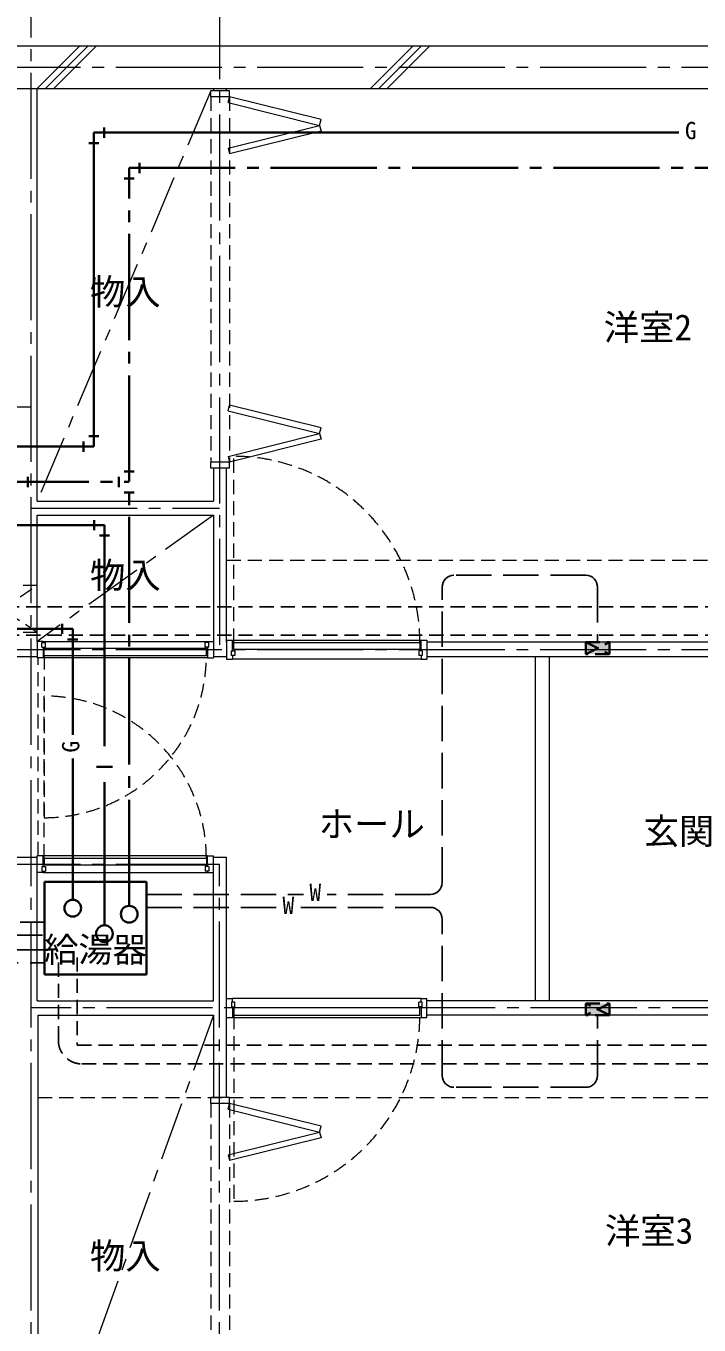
# Model space of a CAD drawing. Units: millimetres at full size, sheet at 1:50; details may follow other scales. Extents: x -9674 to 9699, y -6794 to 6791.
# Drawn here: x 1876 to 4732, y -1747 to 3763 of the extents above; entities that cross this region are included whole.
import ezdxf
from ezdxf.enums import TextEntityAlignment as Align

# ---------------------------------------------------------------- set-up
doc = ezdxf.new("R2010")
doc.units = ezdxf.units.MM
doc.header["$LTSCALE"] = 50
for name, pattern in [('CHAIN1', [8, 5, -1, 1, -1]), ('CHAIN2', [12, 9, -1, 1, -1]), ('DASHED1', [1.8, 1.2, -0.6]), ('DASHED3', [4, 3, -1])]:
    doc.linetypes.add(name, pattern=pattern)
for name, color, linetype, lineweight in [('1-0_芯', 134, 'CHAIN2', 9), ('1-1_躯体', 134, 'Continuous', 9), ('1-2_間仕切', 134, 'Continuous', 9), ('1-3_建具', 134, 'Continuous', 9), ('1-5_設備', 134, 'Continuous', 9), ('1-7_その他', 134, 'DASHED1', 9), ('1-8_ハッチ', 134, 'Continuous', 9), ('1-C_梁', 134, 'DASHED1', 9), ('2-2', 5, 'DASHED3', 25), ('2-3_建具', 4, 'Continuous', 35), ('2-7_その他', 2, 'Continuous', 25), ('2-9_金物', 1, 'CHAIN2', 35), ('2-A_文字', 6, 'Continuous', 35), ('2-B_寸法', 4, 'Continuous', 35), ('2-C', 2, 'DASHED1', 25)]:
    doc.layers.add(name, color=color, linetype=linetype, lineweight=lineweight)
doc.layers.add('1-A_文字', color=134, linetype='Continuous')
doc.styles.add('ＭＳ ゴシック', font='')
doc.styles.get('ＭＳ ゴシック').set_extended_font_data('MS Gothic')

msp = doc.modelspace()

# ---------------------------------------------------------------- linework, layer by layer
at = {"layer": '1-0_芯'}
for p, q in [((1897.5, -3485.53), (1897.5, 4587.68)), ((2697.5, 4587.68), (2697.5, 1117.68)), ((-8542.5, 3587.68), (8067.5, 3587.68)), ((-2.5, 2147.68), (1897.5, 2147.68)), ((1897.5, 1717.68), (2697.5, 1717.68)), ((-8542.5, 1117.68), (8067.5, 1117.68)), ((-8542.5, 207.68), (2697.5, 207.68)), ((2697.5, -3485.53), (2697.5, 207.68)), ((8067.5, -402.32), (1897.5, -402.32))]:
    msp.add_line(p, q, dxfattribs=at)
at = {"layer": '1-1_躯体'}
for p, q in [((5857.5, 3677.68), (-6742.5, 3677.68)), ((-6742.5, 3497.68), (5857.5, 3497.68))]:
    msp.add_line(p, q, dxfattribs=at)
at = {"layer": '1-2_間仕切'}
for p, q in [((1923.5, 1747.68), (1923.5, 3497.68)), ((2671.5, 3497.68), (2671.5, 3487.68)), ((2727.5, 3487.68), (2727.5, 3497.68)), ((2671.5, 1887.68), (2671.5, 1747.68)), ((2727.5, 1148.68), (2727.5, 1887.68)), ((1923.5, 1747.68), (2671.5, 1747.68)), ((1923.5, 1152.68), (1923.5, 1687.68)), ((5102.5, 1148.68), (3577.5, 1148.68)), ((1923.5, 1087.68), (97.5, 1087.68)), ((2727.5, 1087.68), (2671.5, 1087.68)), ((5102.5, 1087.68), (3577.5, 1087.68)), ((967.5, 237.68), (1923.5, 237.68)), ((1923.5, -372.32), (1923.5, 237.68)), ((2671.5, 237.68), (2727.5, 237.68)), ((2671.5, -372.32), (2671.5, 237.68)), ((2727.5, -372.32), (2727.5, 237.68)), ((1923.5, -372.32), (2671.5, -372.32)), ((5102.5, -372.32), (3577.5, -372.32)), ((1927.5, -2502.32), (1927.5, -432.32)), ((1927.5, -432.32), (2671.5, -432.32)), ((2671.5, -432.32), (2671.5, -782.32)), ((2727.5, -782.32), (2727.5, -432.32)), ((5102.5, -433.32), (3577.5, -433.32))]:
    msp.add_line(p, q, dxfattribs=at)
msp.add_lwpolyline([(1923.5, 1687.68), (2671.5, 1687.68), (2671.5, 1147.68)], dxfattribs=at)
at = {"layer": '1-3_建具'}
for p, q in [((2740, 3487.68), (2660, 3487.68)), ((2740, 3462.68), (2740, 3487.68)), ((2733.94, 3438.43), (2740, 3462.68)), ((2733.94, 3244.4), (3121.99, 3341.42)), ((3128.06, 3317.16), (2740, 3220.15)), ((3121.99, 3341.42), (3128.06, 3317.16)), ((2733.94, 3244.4), (2740, 3220.15)), ((2733.94, 2130.97), (2740, 2155.22)), ((3128.06, 2058.21), (2740, 2155.22)), ((2733.94, 2130.97), (3121.99, 2033.95)), ((3121.99, 2033.95), (3128.06, 2058.21)), ((2733.94, 1936.94), (2740, 1912.68)), ((2740, 1912.68), (2660, 1912.68)), ((2660, 1887.68), (2660, 1912.68)), ((2740, 1887.68), (2660, 1887.68)), ((2740, 1887.68), (2740, 1912.68)), ((2727.5, 1157.68), (2727.5, 1077.68)), ((2727.5, 1157.68), (2752.5, 1157.68)), ((3552.5, 1112.68), (3552.5, 1157.68)), ((1943.5, 1147.68), (1958.5, 1147.68)), ((1943.5, 1127.68), (1943.5, 1147.68)), ((1943.5, 1127.68), (1958.5, 1127.68)), ((1948.5, 1152.68), (1948.5, 1147.68)), ((1948.5, 1152.68), (2646.5, 1152.68)), ((1948.5, 1127.68), (1948.5, 1082.68)), ((1953.5, 1092.68), (1953.5, 1122.68)), ((2641.5, 1122.68), (1953.5, 1122.68)), ((1958.5, 1127.68), (1958.5, 1147.68)), ((2636.5, 1127.68), (2636.5, 1147.68)), ((2651.5, 1147.68), (2636.5, 1147.68)), ((2651.5, 1127.68), (2636.5, 1127.68)), ((2641.5, 1092.68), (2641.5, 1122.68)), ((2646.5, 1152.68), (2646.5, 1147.68)), ((2646.5, 1127.68), (2646.5, 1082.68)), ((2651.5, 1127.68), (2651.5, 1147.68)), ((2747.5, 1112.68), (2762.5, 1112.68)), ((2747.5, 1092.68), (2747.5, 1112.68)), ((2757.5, 1117.68), (2757.5, 1147.68)), ((2757.5, 1147.68), (3547.5, 1147.68)), ((3547.5, 1117.68), (2757.5, 1117.68)), ((2762.5, 1112.68), (2762.5, 1092.68)), ((3542.5, 1112.68), (3542.5, 1092.68)), ((3557.5, 1112.68), (3542.5, 1112.68)), ((3547.5, 1147.68), (3547.5, 1117.68)), ((3557.5, 1112.68), (3557.5, 1092.68)), ((1948.5, 1082.68), (1923.5, 1082.68)), ((2646.5, 1082.68), (1948.5, 1082.68)), ((1953.5, 1092.68), (2641.5, 1092.68)), ((2646.5, 1082.68), (2671.5, 1082.68)), ((2727.5, 1077.68), (2752.5, 1077.68)), ((2762.5, 1092.68), (2747.5, 1092.68)), ((2752.5, 1092.68), (2752.5, 1077.68)), ((3552.5, 1077.68), (2752.5, 1077.68)), ((3557.5, 1092.68), (3542.5, 1092.68)), ((3552.5, 1092.68), (3552.5, 1077.68)), ((3552.5, 1077.68), (3577.5, 1077.68)), ((1948.5, 242.68), (1923.5, 242.68)), ((1948.5, 197.68), (1948.5, 242.68)), ((2646.5, 242.68), (1948.5, 242.68)), ((1953.5, 232.68), (1953.5, 202.68)), ((1953.5, 232.68), (2641.5, 232.68)), ((2641.5, 232.68), (2641.5, 202.68)), ((2646.5, 242.68), (2671.5, 242.68)), ((2646.5, 197.68), (2646.5, 242.68)), ((2671.5, 232.68), (2671.5, 242.68)), ((1943.5, 197.68), (1943.5, 177.68)), ((1943.5, 197.68), (1958.5, 197.68)), ((1943.5, 177.68), (1958.5, 177.68)), ((1948.5, 172.68), (1948.5, 177.68)), ((1948.5, 172.68), (2646.5, 172.68)), ((2641.5, 202.68), (1953.5, 202.68)), ((1958.5, 197.68), (1958.5, 177.68)), ((2636.5, 197.68), (2636.5, 177.68)), ((2651.5, 197.68), (2636.5, 197.68)), ((2651.5, 177.68), (2636.5, 177.68)), ((2646.5, 172.68), (2646.5, 177.68)), ((2646.5, 172.68), (2671.5, 172.68)), ((2651.5, 197.68), (2651.5, 177.68)), ((2727.5, -442.32), (2727.5, -362.32)), ((2727.5, -362.32), (2752.5, -362.32)), ((2762.5, -377.32), (2747.5, -377.32)), ((2747.5, -377.32), (2747.5, -397.32)), ((2752.5, -377.32), (2752.5, -362.32)), ((3552.5, -362.32), (2752.5, -362.32)), ((2762.5, -397.32), (2762.5, -377.32)), ((3542.5, -397.32), (3542.5, -377.32)), ((3557.5, -377.32), (3542.5, -377.32)), ((3552.5, -362.32), (3577.5, -362.32)), ((3552.5, -377.32), (3552.5, -362.32)), ((3557.5, -397.32), (3557.5, -377.32)), ((2747.5, -397.32), (2762.5, -397.32)), ((2757.5, -402.32), (2757.5, -432.32)), ((3547.5, -402.32), (2757.5, -402.32)), ((2757.5, -432.32), (3547.5, -432.32)), ((3557.5, -397.32), (3542.5, -397.32)), ((3547.5, -432.32), (3547.5, -402.32)), ((3552.5, -397.32), (3552.5, -442.32)), ((2727.5, -442.32), (2752.5, -442.32)), ((2740, -782.32), (2660, -782.32)), ((2733.94, -831.57), (2740, -807.32)), ((2740, -807.32), (2740, -782.32)), ((2733.94, -1025.6), (3121.99, -928.58)), ((3121.99, -928.58), (3128.06, -952.84)), ((3128.06, -952.84), (2740, -1049.85)), ((2733.94, -1025.6), (2740, -1049.85))]:
    msp.add_line(p, q, dxfattribs=at)
at = {"layer": '1-3_建具', "linetype": 'DASHED1'}
for p, q in [((2660, 3462.68), (2660, 1912.68)), ((2740, 3462.68), (2740, 1912.68)), ((2757.5, 1147.68), (2757.5, 1937.68)), ((1953.5, 1092.68), (1953.5, 404.68)), ((1953.5, 232.68), (1953.5, 920.68)), ((2757.5, -432.32), (2757.5, -1222.32)), ((2660, -807.32), (2660, -2357.32)), ((2740, -807.32), (2740, -2357.32))]:
    msp.add_line(p, q, dxfattribs=at)
at = {"layer": '1-3_建具'}
for points in [[(2740, 3462.68), (2660, 3462.68), (2660, 3487.68)], [(2733.94, 3438.43), (3121.99, 3341.42), (3128.06, 3365.67), (2740, 3462.68)], [(2733.94, 1936.94), (3121.99, 2033.95), (3128.06, 2009.7), (2740, 1912.68)], [(2752.5, 1112.68), (2752.5, 1157.68), (3552.5, 1157.68)], [(3552.5, 1157.68), (3577.5, 1157.68), (3577.5, 1077.68)], [(1948.5, 1152.68), (1923.5, 1152.68), (1923.5, 1082.68)], [(2646.5, 1152.68), (2671.5, 1152.68), (2671.5, 1082.68)], [(1948.5, 172.68), (1923.5, 172.68), (1923.5, 242.68)], [(3552.5, -442.32), (3577.5, -442.32), (3577.5, -362.32)], [(2752.5, -397.32), (2752.5, -442.32), (3552.5, -442.32)], [(2740, -807.32), (2660, -807.32), (2660, -782.32)], [(2733.94, -831.57), (3121.99, -928.58), (3128.06, -904.33), (2740, -807.32)]]:
    msp.add_lwpolyline(points, dxfattribs=at)
at = {"layer": '1-3_建具', "linetype": 'DASHED1'}
for centre, radius, start, end in [((2757.5, 1147.68), 790, 360, 90), ((1953.5, 1092.68), 688, 270, 0), ((1953.5, 232.68), 688, 0, 90), ((2757.5, -432.32), 790, 270, 0)]:
    msp.add_arc(centre, radius, start, end, dxfattribs=at)
at = {"layer": '1-5_設備'}
for p, q in [((4037.5, -372.32), (4037.5, 1087.68)), ((4097.5, -372.32), (4097.5, 1087.68))]:
    msp.add_line(p, q, dxfattribs=at)
at = {"layer": '1-7_その他', "linetype": 'CHAIN1'}
for p, q in [((2660, 3487.68), (1923.5, 1747.68)), ((2671.5, 1687.68), (1923.5, 1152.68)), ((2671.5, -432.32), (1927.5, -2502.32))]:
    msp.add_line(p, q, dxfattribs=at)
at = {"layer": '1-7_その他'}
for p, q in [((1923.5, 1390.09), (1627.5, 1390.09)), ((1627.5, 1190.09), (1923.5, 1390.09)), ((1923.5, 1190.09), (1627.5, 1390.09)), ((1923.5, 1190.09), (1627.5, 1190.09))]:
    msp.add_line(p, q, dxfattribs=at)
at = {"layer": '1-8_ハッチ'}
for p, q in [((1923.12, 3497.68), (2103.12, 3677.68)), ((1958.47, 3497.68), (2138.47, 3677.68)), ((1993.83, 3497.68), (2173.83, 3677.68)), ((3337.33, 3497.68), (3517.33, 3677.68)), ((3372.68, 3497.68), (3552.68, 3677.68)), ((3408.04, 3497.68), (3588.04, 3677.68))]:
    msp.add_line(p, q, dxfattribs=at)
at = {"layer": '1-C_梁'}
for p, q in [((2727.5, 1497.68), (5957.5, 1497.68)), ((1927.5, 242.68), (1927.5, 1082.68)), ((1927.5, -782.32), (5957.5, -782.32))]:
    msp.add_line(p, q, dxfattribs=at)
at = {"layer": '2-2'}
for p, q in [((4251.35, 1432.96), (3692.09, 1432.96)), ((3642.09, 129.23), (3642.09, 1382.96)), ((4301.35, 1382.96), (4301.35, 1148.68)), ((2387.05, 79.23), (3053.72, 79.23)), ((3592.09, 79.23), (3153.72, 79.23)), ((2387.05, 24.28), (2939.37, 24.28)), ((3592.09, 24.28), (3039.37, 24.28)), ((1451.19, -38.12), (1954.55, -38.12)), ((3642.09, -689.01), (3642.09, -25.72)), ((1396.23, -93.08), (1954.55, -93.08)), ((7.59, -156.19), (1954.55, -156.19)), ((-106.76, -211.15), (1954.55, -211.15)), ((4301.35, -689.01), (4301.35, -433.32)), ((4251.35, -739.01), (3692.09, -739.01))]:
    msp.add_line(p, q, dxfattribs=at)
at = {"layer": '2-2', "color": 4, "linetype": 'DASHED1', "lineweight": 35}
for p, q in [((4251.35, 1148.68), (4351.35, 1098.68)), ((4251.35, 1098.68), (4351.35, 1148.68)), ((4251.35, 1148.68), (4351.35, 1148.68)), ((4251.35, 1098.68), (4251.35, 1148.68)), ((4351.35, 1098.68), (4351.35, 1148.68)), ((4351.35, 1098.68), (4251.35, 1098.68)), ((4351.35, -433.32), (4251.35, -383.32)), ((4351.35, -383.32), (4251.35, -433.32)), ((4251.35, -383.32), (4251.35, -433.32)), ((4251.35, -383.32), (4351.35, -383.32)), ((4351.35, -383.32), (4351.35, -433.32)), ((4351.35, -433.32), (4251.35, -433.32))]:
    msp.add_line(p, q, dxfattribs=at)
at = {"layer": '2-2', "linetype": 'Continuous'}
for centre, start, end in [((3692.09, 1382.96), 90, 180), ((4251.35, 1382.96), 0, 90), ((3592.09, 129.23), 270, 0), ((3592.09, -25.72), 0, 90), ((3692.09, -689.01), 180, 270), ((4251.35, -689.01), 270, 0)]:
    msp.add_arc(centre, 50, start, end, dxfattribs=at)
at = {"layer": '2-2', "color": 150}
for points in [[(4251.35, 1098.68), (4351.35, 1098.68), (4251.35, 1148.68), (4351.35, 1148.68)], [(4351.35, -383.32), (4251.35, -383.32), (4351.35, -433.32), (4251.35, -433.32)]]:
    msp.add_solid(points, dxfattribs=at)
at = {"layer": '2-3_建具'}
for p, q in [((2164.08, 3310.8), (4646.95, 3310.8)), ((2164.08, 1978.85), (2164.08, 3310.8)), ((2208.37, 3332.4), (2208.37, 3289.2)), ((2142.48, 3266.51), (2185.68, 3266.51)), ((2119.78, 1957.25), (2119.78, 2000.45)), ((2142.48, 2023.14), (2185.68, 2023.14)), ((785.3, 1978.85), (2164.08, 1978.85)), ((2030.02, 1227.2), (2030.02, 1184)), ((2074.31, 1205.6), (1433.02, 1205.6)), ((2095.91, 1161.3), (2052.71, 1161.3)), ((2074.31, 1205.6), (2074.31, 755.81)), ((2074.31, 655.81), (2074.31, 56.55))]:
    msp.add_line(p, q, dxfattribs=at)
msp.add_circle((2074.31, 21.06), 35.49, dxfattribs=at)
at = {"layer": '2-9_金物'}
for p, q in [((2314.08, 3160.8), (6504.78, 3160.8)), ((2314.08, 30.8), (2314.08, 3160.8)), ((2358.37, 3182.4), (2358.37, 3139.2)), ((2292.48, 3116.51), (2335.68, 3116.51)), ((-707.43, 1828.85), (2314.08, 1828.85)), ((1884.48, 1807.25), (1884.48, 1850.45)), ((2269.78, 1807.25), (2269.78, 1850.45)), ((2292.48, 1873.14), (2335.68, 1873.14)), ((2292.48, 1784.55), (2335.68, 1784.55))]:
    msp.add_line(p, q, dxfattribs=at)
at = {"layer": '2-9_金物', "linetype": 'Continuous'}
msp.add_circle((2314.08, -4.7), 35.49, dxfattribs=at)
at = {"layer": '2-A_文字'}
for p, q in [((2164.68, 1667.43), (2164.68, 1624.23)), ((2208.97, 1645.83), (1386.05, 1645.83)), ((2230.57, 1601.54), (2187.37, 1601.54)), ((2208.97, 1645.83), (2208.97, 708.47)), ((2243.39, 620.57), (2174.56, 620.57)), ((2208.97, 556.06), (2208.97, -51.79))]:
    msp.add_line(p, q, dxfattribs=at)
msp.add_circle((2208.97, -87.28), 35.49, dxfattribs=at)
at = {"layer": '2-B_寸法'}
for p, q in [((2387.05, 132.93), (1954.55, 132.93)), ((1954.55, 132.93), (1954.55, -260.23)), ((2387.05, -260.23), (2387.05, 132.93)), ((1954.55, -260.23), (2387.05, -260.23))]:
    msp.add_line(p, q, dxfattribs=at)
at = {"layer": '2-C'}
for p, q in [((6347.5, 1299.68), (977.78, 1299.68)), ((6347.5, 1179.68), (977.78, 1179.68)), ((2013.37, -539.74), (2013.37, -188.19)), ((2093.37, -188.19), (2093.37, -559.74)), ((2093.37, -559.74), (5957.5, -559.74)), ((2113.37, -639.74), (5957.5, -639.74))]:
    msp.add_line(p, q, dxfattribs=at)
msp.add_arc((2113.37, -539.74), 100, 180, 270, dxfattribs=at)

# ---------------------------------------------------------------- texts
at = {"layer": '1-A_文字', "style": 'ＭＳ ゴシック'}
for s, p in [('物入', (2147.5, 2547.68)), ('洋室2', (4327.47, 2396.96)), ('物入', (2147.5, 1345.18)), ('ホール', (3118.15, 289.8)), ('玄関', (4496.79, 259.74)), ('洋室3', (4332.72, -1435.52)), ('物入', (2147.5, -1542.32))]:
    msp.add_text(s, height=110, dxfattribs=at).set_placement(p, align=Align.BOTTOM_LEFT)
at = {"layer": '2-2', "color": 7, "style": 'ＭＳ ゴシック'}
for p in [(3078.72, 29.23), (2964.37, -25.72)]:
    msp.add_text('W', height=73.31, dxfattribs=at).set_placement(p, align=Align.BOTTOM_LEFT)
at = {"layer": '2-3_建具', "color": 7, "style": 'ＭＳ ゴシック'}
msp.add_text('G', height=73.31, dxfattribs=at).set_placement((4671.95, 3260.8), align=Align.BOTTOM_LEFT)
msp.add_text('G', height=73.31, rotation=90, dxfattribs=at).set_placement((2124.31, 680.81), align=Align.BOTTOM_LEFT)
at = {"layer": '2-7_その他', "color": 134, "style": 'ＭＳ ゴシック'}
msp.add_text('給湯器', height=106.3, dxfattribs=at).set_placement((1953.38, -239.53), align=Align.BOTTOM_LEFT)

doc.saveas('drawing.dxf')
